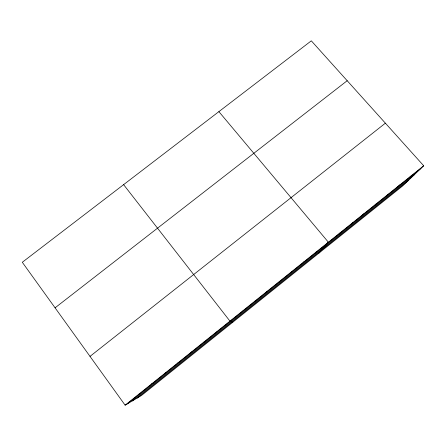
<?xml version="1.0" encoding="UTF-8"?>
<svg xmlns="http://www.w3.org/2000/svg" width="446" height="446" viewBox="0 0 446 446"><rect width="100%" height="100%" fill="white"/><g stroke="black" fill="none" stroke-linecap="round" stroke-linejoin="round"><path stroke-width="0.67" d="M254.822 301.63L254.856 301.156M266.992 291.868L267.238 291.232M279.118 282.145L279.564 281.348M291.193 272.461L291.84 271.502M303.224 262.817L304.072 261.696M315.205 253.205L316.253 251.929M318.962 253.083L328.379 242.206L218.891 111.634M339.027 234.105L340.465 232.517M350.868 224.611L352.496 222.866M362.659 215.156L364.482 213.255M374.406 205.734L376.418 203.683M386.108 196.351L388.31 194.149M397.765 187.008L400.151 184.655M409.372 177.698L411.948 175.194M423.7 165.773L402.721 185.882L141.454 395.513L125.12 405.18L22.3 262.27L311.308 40.82L423.7 165.773L125.12 405.18M137.145 398.061L408.28 180.552M127.283 403.903L420.94 168.421M132.339 400.904L414.457 174.631M90.014 356.382L385.383 123.174M55.075 307.824L347.189 80.715M138.422 394.515L140.351 393.422M151.662 383.9L153.368 382.986M164.847 373.324L166.33 372.588M177.982 362.799L179.236 362.241M191.055 352.312L192.087 351.933M204.073 341.876L204.887 341.669M217.04 331.478L217.637 331.45M232.818 322.207L229.952 321.126L123.609 184.644M242.429 311.118L242.602 311.431"/></g></svg>
